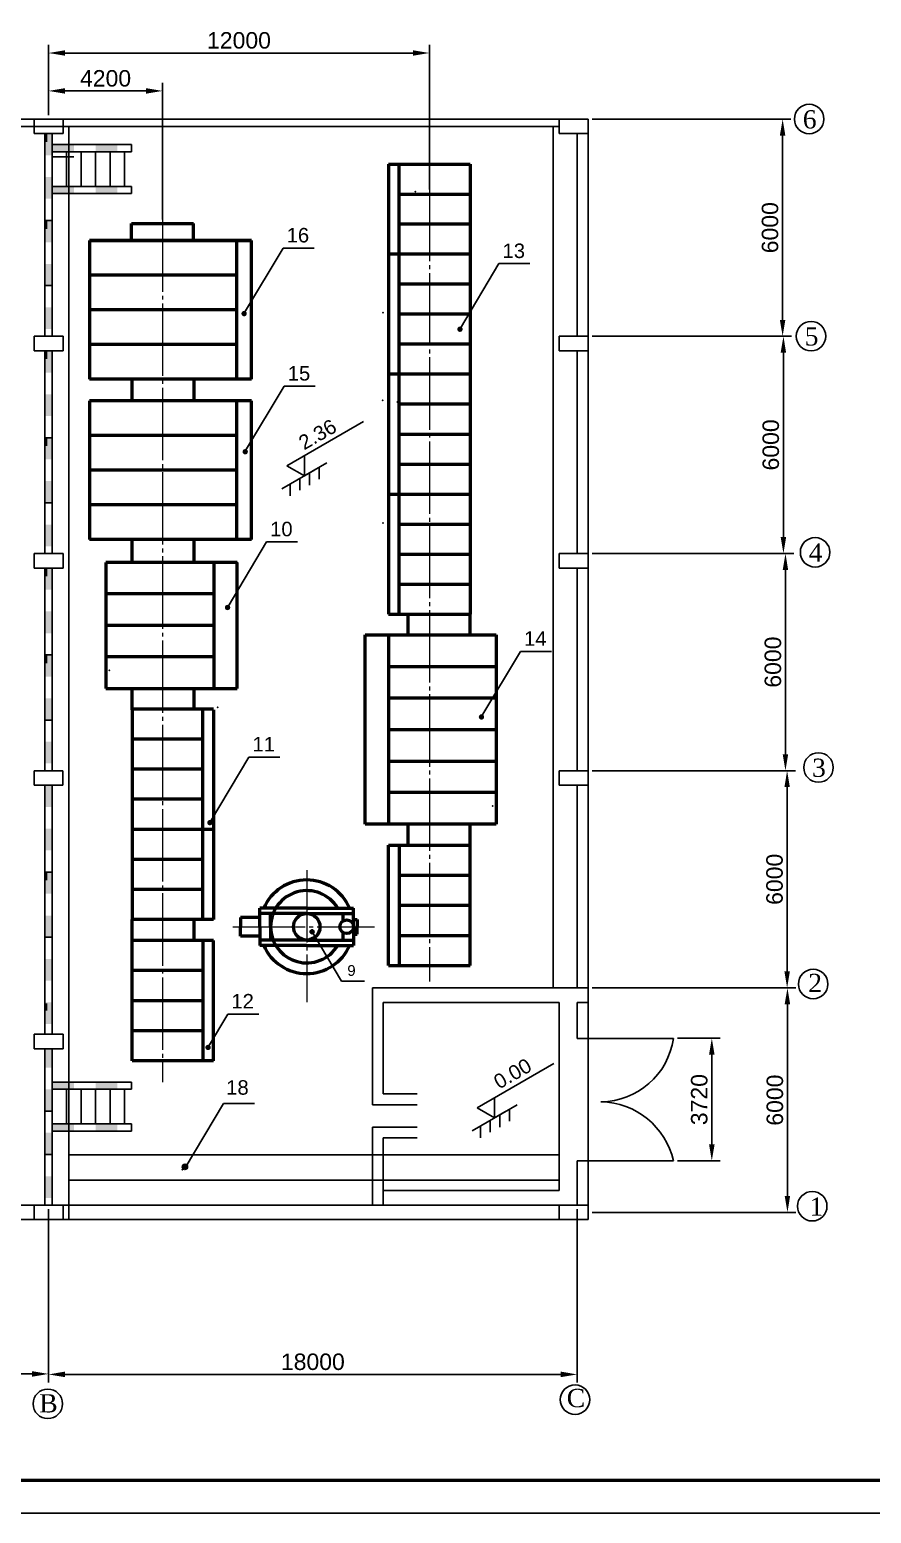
# Model space of a CAD drawing. Header units: millimetres. Extents: x 2139 to 2733, y 1509 to 1929.
# Drawn here: x 2401.4 to 2529.2, y 1508.6 to 1734.1 of the extents above; entities that cross this region are included whole.
import ezdxf

# ---------------------------------------------------------------- set-up
doc = ezdxf.new("R2010")
doc.units = ezdxf.units.MM
doc.linetypes.add('HIDDEN', pattern=[9.525, 6.35, -3.175])
doc.linetypes.add('JIS_08_11', pattern=[12.8, 11, -0.6, 0.6, -0.6])
doc.layers.add('中心线', color=7, linetype='JIS_08_11', lineweight=9)
doc.layers.add('设备', color=7, linetype='Continuous', lineweight=50)
doc.layers.add('厂房', color=7, linetype='Continuous')
doc.layers.add('标注', color=7, linetype='Continuous')
doc.styles.get("Standard").update_dxf_attribs({"font": 'arial.ttf'})
doc.dimstyles.new('ISO-25', dxfattribs={"dimtxt": 2.5, "dimasz": 2.5, "dimexe": 1.25, "dimexo": 0.625, "dimtad": 1, "dimtxsty": 'Standard', "dimcen": 2.5, "dimadec": 0, "dimazin": 0, "dimtfac": 1, "dimtmove": 0, "dimatfit": 3, "dimfxl": 1, "dimarcsym": 0})

# ---------------------------------------------------------------- blocks, each defined once
blk = doc.blocks.new('*D44')
at = {"layer": 'Defpoints', "color": 0, "transparency": 16777216}
for p in [(2486.2, 1621.47), (2516.45, 1621.47), (2486.2, 1588.47)]:
    blk.add_point(p, dxfattribs=at)
at = {"layer": '标注', "color": 0, "lineweight": -2, "transparency": 16777216}
for p, q in [((2486.83, 1621.47), (2517.7, 1621.47)), ((2516.45, 1590.97), (2516.45, 1618.97)), ((2486.83, 1588.47), (2517.7, 1588.47))]:
    blk.add_line(p, q, dxfattribs=at)
at = {"layer": '标注', "color": 0, "transparency": 16777216}
for points in [[(2516.04, 1618.97), (2516.87, 1618.97), (2516.45, 1621.47)], [(2516.04, 1590.97), (2516.87, 1590.97), (2516.45, 1588.47)]]:
    blk.add_solid(points, dxfattribs=at)
at = {"layer": '标注', "color": 0, "transparency": 16777216, "insert": (2514.55, 1604.97), "char_height": 2.5, "attachment_point": 5, "rotation": 90}
blk.add_mtext('6000', dxfattribs=at)
blk = doc.blocks.new('*D45')
at = {"layer": 'Defpoints', "color": 0, "transparency": 16777216}
for p in [(2486.2, 1654.47), (2516.2, 1654.47), (2486.2, 1621.47)]:
    blk.add_point(p, dxfattribs=at)
at = {"layer": '标注', "color": 0, "lineweight": -2, "transparency": 16777216}
for p, q in [((2486.83, 1654.47), (2517.45, 1654.47)), ((2516.2, 1623.97), (2516.2, 1651.97)), ((2486.83, 1621.47), (2517.45, 1621.47))]:
    blk.add_line(p, q, dxfattribs=at)
at = {"layer": '标注', "color": 0, "transparency": 16777216}
for points in [[(2515.78, 1651.97), (2516.61, 1651.97), (2516.2, 1654.47)], [(2515.78, 1623.97), (2516.61, 1623.97), (2516.2, 1621.47)]]:
    blk.add_solid(points, dxfattribs=at)
at = {"layer": '标注', "color": 0, "transparency": 16777216, "insert": (2514.3, 1637.97), "char_height": 2.5, "attachment_point": 5, "rotation": 90}
blk.add_mtext('6000', dxfattribs=at)
blk = doc.blocks.new('*D46')
at = {"layer": 'Defpoints', "color": 0, "transparency": 16777216}
for p in [(2486.2, 1687.47), (2515.89, 1687.47), (2486.2, 1654.47)]:
    blk.add_point(p, dxfattribs=at)
at = {"layer": '标注', "color": 0, "lineweight": -2, "transparency": 16777216}
for p, q in [((2486.83, 1687.47), (2517.14, 1687.47)), ((2515.89, 1656.97), (2515.89, 1684.97)), ((2486.83, 1654.47), (2517.14, 1654.47))]:
    blk.add_line(p, q, dxfattribs=at)
at = {"layer": '标注', "color": 0, "transparency": 16777216}
for points in [[(2515.47, 1684.97), (2516.3, 1684.97), (2515.89, 1687.47)], [(2515.47, 1656.97), (2516.3, 1656.97), (2515.89, 1654.47)]]:
    blk.add_solid(points, dxfattribs=at)
at = {"layer": '标注', "color": 0, "transparency": 16777216, "insert": (2513.98, 1670.97), "char_height": 2.5, "attachment_point": 5, "rotation": 90}
blk.add_mtext('6000', dxfattribs=at)
blk = doc.blocks.new('*D47')
at = {"layer": 'Defpoints', "color": 0, "transparency": 16777216}
for p in [(2486.2, 1720.47), (2515.77, 1720.47), (2486.2, 1687.47)]:
    blk.add_point(p, dxfattribs=at)
at = {"layer": '标注', "color": 0, "lineweight": -2, "transparency": 16777216}
for p, q in [((2486.83, 1720.47), (2517.02, 1720.47)), ((2515.77, 1689.97), (2515.77, 1717.97)), ((2486.83, 1687.47), (2517.02, 1687.47))]:
    blk.add_line(p, q, dxfattribs=at)
at = {"layer": '标注', "color": 0, "transparency": 16777216}
for points in [[(2515.35, 1717.97), (2516.18, 1717.97), (2515.77, 1720.47)], [(2515.35, 1689.97), (2516.18, 1689.97), (2515.77, 1687.47)]]:
    blk.add_solid(points, dxfattribs=at)
at = {"layer": '标注', "color": 0, "transparency": 16777216, "insert": (2513.86, 1703.97), "char_height": 2.5, "attachment_point": 5, "rotation": 90}
blk.add_mtext('6000', dxfattribs=at)
blk = doc.blocks.new('*D55')
at = {"layer": 'Defpoints', "color": 0, "transparency": 16777216}
for p in [(2305.25, 1553.27), (2404.25, 1553.27), (2404.25, 1529.82)]:
    blk.add_point(p, dxfattribs=at)
at = {"layer": '标注', "color": 0, "lineweight": -2, "transparency": 16777216}
for p, q in [((2305.25, 1552.64), (2305.25, 1528.57)), ((2404.25, 1552.64), (2404.25, 1528.57)), ((2307.75, 1529.82), (2401.75, 1529.82))]:
    blk.add_line(p, q, dxfattribs=at)
at = {"layer": '标注', "color": 0, "transparency": 16777216}
for points in [[(2307.75, 1530.24), (2307.75, 1529.4), (2305.25, 1529.82)], [(2401.75, 1530.24), (2401.75, 1529.4), (2404.25, 1529.82)]]:
    blk.add_solid(points, dxfattribs=at)
at = {"layer": '标注', "color": 0, "transparency": 16777216, "insert": (2354.75, 1531.72), "char_height": 2.5, "attachment_point": 5}
blk.add_mtext('19800', dxfattribs=at)
blk = doc.blocks.new('*D56')
at = {"layer": 'Defpoints', "color": 0, "transparency": 16777216}
for p in [(2499.17, 1580.81), (2499.17, 1562.19), (2505.01, 1562.19)]:
    blk.add_point(p, dxfattribs=at)
at = {"layer": '标注', "color": 0, "lineweight": -2, "transparency": 16777216}
for p, q in [((2499.79, 1580.81), (2506.26, 1580.81)), ((2505.01, 1578.31), (2505.01, 1564.69)), ((2499.79, 1562.19), (2506.26, 1562.19))]:
    blk.add_line(p, q, dxfattribs=at)
at = {"layer": '标注', "color": 0, "transparency": 16777216}
for points in [[(2504.59, 1578.31), (2505.43, 1578.31), (2505.01, 1580.81)], [(2504.59, 1564.69), (2505.43, 1564.69), (2505.01, 1562.19)]]:
    blk.add_solid(points, dxfattribs=at)
at = {"layer": '标注', "color": 0, "transparency": 16777216, "insert": (2503.11, 1571.5), "char_height": 2.5, "attachment_point": 5, "rotation": 90}
blk.add_mtext('3720', dxfattribs=at)
blk = doc.blocks.new('*D57')
at = {"layer": 'Defpoints', "color": 0, "transparency": 16777216}
for p in [(2516.5, 1588.47), (2516.5, 1588.47), (2486.2, 1554.37)]:
    blk.add_point(p, dxfattribs=at)
at = {"layer": '标注', "color": 0, "lineweight": -2, "transparency": 16777216}
for p, q in [((2517.12, 1588.47), (2517.75, 1588.47)), ((2516.5, 1556.87), (2516.5, 1585.97)), ((2486.83, 1554.37), (2517.75, 1554.37))]:
    blk.add_line(p, q, dxfattribs=at)
at = {"layer": '标注', "color": 0, "transparency": 16777216}
for points in [[(2516.08, 1585.97), (2516.91, 1585.97), (2516.5, 1588.47)], [(2516.08, 1556.87), (2516.91, 1556.87), (2516.5, 1554.37)]]:
    blk.add_solid(points, dxfattribs=at)
at = {"layer": '标注', "color": 0, "transparency": 16777216, "insert": (2514.6, 1571.42), "char_height": 2.5, "attachment_point": 5, "rotation": 90}
blk.add_mtext('6000', dxfattribs=at)
blk = doc.blocks.new('*D63')
at = {"layer": 'Defpoints', "color": 0, "transparency": 16777216}
for p in [(2404.25, 1555.47), (2484.55, 1555.47), (2484.55, 1529.75)]:
    blk.add_point(p, dxfattribs=at)
at = {"layer": '标注', "color": 0, "lineweight": -2, "transparency": 16777216}
for p, q in [((2404.25, 1554.84), (2404.25, 1528.5)), ((2484.55, 1554.84), (2484.55, 1528.5)), ((2406.75, 1529.75), (2482.05, 1529.75))]:
    blk.add_line(p, q, dxfattribs=at)
at = {"layer": '标注', "color": 0, "transparency": 16777216}
for points in [[(2406.75, 1530.17), (2406.75, 1529.33), (2404.25, 1529.75)], [(2482.05, 1530.17), (2482.05, 1529.33), (2484.55, 1529.75)]]:
    blk.add_solid(points, dxfattribs=at)
at = {"layer": '标注', "color": 0, "transparency": 16777216, "insert": (2444.4, 1531.65), "char_height": 2.5, "width": 6.4973, "attachment_point": 5}
blk.add_mtext('18000', dxfattribs=at)
blk = doc.blocks.new('*D65')
at = {"layer": 'Defpoints', "color": 0, "transparency": 16777216}
for p in [(2421.56, 1724.75), (2404.25, 1720.47), (2421.56, 1704.59)]:
    blk.add_point(p, dxfattribs=at)
at = {"layer": '标注', "color": 0, "lineweight": -2, "transparency": 16777216}
for p, q in [((2404.25, 1721.09), (2404.25, 1726)), ((2406.75, 1724.75), (2419.06, 1724.75)), ((2421.56, 1705.21), (2421.56, 1726))]:
    blk.add_line(p, q, dxfattribs=at)
at = {"layer": '标注', "color": 0, "transparency": 16777216}
for points in [[(2406.75, 1725.17), (2406.75, 1724.33), (2404.25, 1724.75)], [(2419.06, 1725.17), (2419.06, 1724.33), (2421.56, 1724.75)]]:
    blk.add_solid(points, dxfattribs=at)
at = {"layer": '标注', "color": 0, "transparency": 16777216, "insert": (2412.91, 1726.65), "char_height": 2.5, "attachment_point": 5}
blk.add_mtext('4200', dxfattribs=at)
blk = doc.blocks.new('*D66')
at = {"layer": 'Defpoints', "color": 0, "transparency": 16777216}
for p in [(2462.11, 1730.51), (2404.25, 1720.47), (2462.11, 1709.15)]:
    blk.add_point(p, dxfattribs=at)
at = {"layer": '标注', "color": 0, "lineweight": -2, "transparency": 16777216}
for p, q in [((2404.25, 1721.09), (2404.25, 1731.76)), ((2462.11, 1709.77), (2462.11, 1731.76)), ((2406.75, 1730.51), (2459.61, 1730.51))]:
    blk.add_line(p, q, dxfattribs=at)
at = {"layer": '标注', "color": 0, "transparency": 16777216}
for points in [[(2406.75, 1730.93), (2406.75, 1730.1), (2404.25, 1730.51)], [(2459.61, 1730.93), (2459.61, 1730.1), (2462.11, 1730.51)]]:
    blk.add_solid(points, dxfattribs=at)
at = {"layer": '标注', "color": 0, "transparency": 16777216, "insert": (2433.18, 1732.42), "char_height": 2.5, "attachment_point": 5}
blk.add_mtext('12000', dxfattribs=at)

msp = doc.modelspace()

# ---------------------------------------------------------------- hatches: boundary and pattern name
at = {"layer": '厂房', "lineweight": -3, "true_color": 0x000000}
for points in [[(2403.699, 1714.966), (2403.699, 1718.266), (2404.799, 1718.266), (2404.799, 1714.966)], [(2408.099, 1715.516), (2404.799, 1715.516), (2404.799, 1716.616), (2408.099, 1716.616)], [(2414.699, 1715.516), (2411.399, 1715.516), (2411.399, 1716.616), (2414.699, 1716.616)], [(2403.699, 1708.366), (2403.699, 1711.666), (2404.799, 1711.666), (2404.799, 1708.366)], [(2408.099, 1709.147), (2404.799, 1709.147), (2404.799, 1710.247), (2408.099, 1710.247)], [(2414.699, 1709.147), (2411.399, 1709.147), (2411.399, 1710.247), (2414.699, 1710.247)], [(2403.699, 1701.766), (2403.699, 1705.066), (2404.799, 1705.066), (2404.799, 1701.766)], [(2403.699, 1695.166), (2403.699, 1698.466), (2404.799, 1698.466), (2404.799, 1695.166)], [(2403.699, 1688.566), (2403.699, 1691.866), (2404.799, 1691.866), (2404.799, 1688.566)], [(2403.699, 1681.966), (2403.699, 1685.266), (2404.799, 1685.266), (2404.799, 1681.966)], [(2403.699, 1675.366), (2403.699, 1678.666), (2404.799, 1678.666), (2404.799, 1675.366)], [(2403.699, 1668.766), (2403.699, 1672.066), (2404.799, 1672.066), (2404.799, 1668.766)], [(2403.699, 1662.166), (2403.699, 1665.466), (2404.799, 1665.466), (2404.799, 1662.166)], [(2403.699, 1655.566), (2403.699, 1658.866), (2404.799, 1658.866), (2404.799, 1655.566)], [(2403.699, 1648.966), (2403.699, 1652.266), (2404.799, 1652.266), (2404.799, 1648.966)], [(2403.699, 1642.366), (2403.699, 1645.666), (2404.799, 1645.666), (2404.799, 1642.366)], [(2403.699, 1635.766), (2403.699, 1639.066), (2404.799, 1639.066), (2404.799, 1635.766)], [(2403.699, 1629.166), (2403.699, 1632.466), (2404.799, 1632.466), (2404.799, 1629.166)], [(2403.699, 1622.566), (2403.699, 1625.866), (2404.799, 1625.866), (2404.799, 1622.566)], [(2403.699, 1615.966), (2403.699, 1619.266), (2404.799, 1619.266), (2404.799, 1615.966)], [(2403.699, 1609.366), (2403.699, 1612.666), (2404.799, 1612.666), (2404.799, 1609.366)], [(2403.699, 1602.766), (2403.699, 1606.066), (2404.799, 1606.066), (2404.799, 1602.766)], [(2403.699, 1596.166), (2403.699, 1599.466), (2404.799, 1599.466), (2404.799, 1596.166)], [(2403.699, 1589.566), (2403.699, 1592.866), (2404.799, 1592.866), (2404.799, 1589.566)], [(2403.699, 1582.966), (2403.699, 1586.266), (2404.799, 1586.266), (2404.799, 1582.966)], [(2404.799, 1579.232), (2403.699, 1579.232), (2403.699, 1576.366), (2404.799, 1576.366)], [(2408.099, 1573.066), (2404.799, 1573.066), (2404.799, 1574.166), (2408.099, 1574.166)], [(2414.699, 1573.066), (2411.399, 1573.066), (2411.399, 1574.166), (2414.699, 1574.166)], [(2403.699, 1569.766), (2403.699, 1573.066), (2404.799, 1573.066), (2404.799, 1569.766)], [(2408.099, 1566.697), (2404.799, 1566.697), (2404.799, 1567.797), (2408.099, 1567.797)], [(2414.699, 1566.697), (2411.399, 1566.697), (2411.399, 1567.797), (2414.699, 1567.797)], [(2403.699, 1563.166), (2403.699, 1566.466), (2404.799, 1566.466), (2404.799, 1563.166)], [(2403.699, 1556.566), (2403.699, 1559.866), (2404.799, 1559.866), (2404.799, 1556.566)]]:
    msp.add_hatch(color=18, dxfattribs=at).paths.add_polyline_path(points)
at = {"layer": '标注', "lineweight": -3, "true_color": 0x000000}
for points in [[(2434.367, 1690.915, 1), (2433.548, 1690.915, 1)], [(2467.164, 1688.543, 1), (2466.345, 1688.543, 1)], [(2434.534, 1669.927, 1), (2433.715, 1669.927, 1)], [(2431.854, 1646.267, 1), (2431.035, 1646.267, 1)], [(2470.425, 1629.63, 1), (2469.607, 1629.63, 1)], [(2429.175, 1613.578, 1), (2428.356, 1613.578, 1)], [(2444.597, 1597.001, -1), (2443.992, 1597.001, -1)], [(2428.892, 1579.422, 1), (2428.073, 1579.422, 1)], [(2425.376, 1561.286, 1), (2424.557, 1561.286, 1)]]:
    msp.add_hatch(color=18, dxfattribs=at).paths.add_polyline_path(points)

# ---------------------------------------------------------------- linework, layer by layer
at = {"lineweight": 50}
msp.add_line((2728.034, 1513.641), (2164.034, 1513.641), dxfattribs=at)
msp.add_line((2733.034, 1508.641), (2139.034, 1508.641))
at = {"layer": '中心线', "linetype": 'JIS_08_11'}
for p, q in [((2462.11, 1709.88), (2462.11, 1589.463)), ((2421.565, 1705.241), (2421.565, 1574.135)), ((2443.472, 1606.36), (2443.472, 1586.296)), ((2432.251, 1597.758), (2453.746, 1597.758))]:
    msp.add_line(p, q, dxfattribs=at)
at = {"layer": '厂房', "color": 18, "lineweight": -3, "true_color": 0x000000}
for p, q in [((2307.449, 1720.466), (2481.802, 1720.466)), ((2406.449, 1720.466), (2402.049, 1720.466)), ((2402.049, 1720.466), (2402.049, 1718.266)), ((2406.449, 1718.266), (2406.449, 1720.466)), ((2486.202, 1720.466), (2481.802, 1720.466)), ((2481.802, 1720.466), (2481.802, 1718.266)), ((2486.202, 1718.266), (2486.202, 1720.466)), ((2307.449, 1719.366), (2481.802, 1719.366)), ((2402.049, 1718.266), (2404.249, 1718.266)), ((2403.699, 1714.966), (2403.699, 1718.266)), ((2403.699, 1687.466), (2403.699, 1718.266)), ((2403.939, 1718.121), (2403.939, 1717.021)), ((2403.939, 1717.021), (2403.939, 1718.121)), ((2404.249, 1718.266), (2406.449, 1718.266)), ((2404.799, 1718.266), (2404.799, 1714.966)), ((2404.799, 1687.466), (2404.799, 1718.266)), ((2481.802, 1718.266), (2484.002, 1718.266)), ((2484.002, 1718.266), (2486.202, 1718.266)), ((2484.552, 1718.266), (2484.552, 1714.966)), ((2484.552, 1687.466), (2484.552, 1718.266)), ((2486.202, 1718.266), (2486.202, 1555.466)), ((2416.855, 1716.616), (2404.799, 1716.616)), ((2408.099, 1715.516), (2404.799, 1715.516)), ((2416.855, 1715.516), (2404.799, 1715.516)), ((2406.999, 1710.247), (2406.999, 1715.516)), ((2409.199, 1710.247), (2409.199, 1715.516)), ((2411.399, 1716.616), (2414.699, 1716.616)), ((2411.399, 1710.247), (2411.399, 1715.516)), ((2411.399, 1710.247), (2411.399, 1715.516)), ((2414.699, 1715.516), (2411.399, 1715.516)), ((2413.599, 1710.247), (2413.599, 1715.516)), ((2415.799, 1710.247), (2415.799, 1715.516)), ((2416.855, 1715.516), (2416.855, 1716.616)), ((2404.799, 1714.734), (2408.099, 1714.734)), ((2403.699, 1708.366), (2403.699, 1711.666)), ((2404.799, 1711.666), (2404.799, 1708.366)), ((2484.552, 1711.666), (2484.552, 1708.366)), ((2404.799, 1710.247), (2408.099, 1710.247)), ((2416.855, 1710.247), (2404.799, 1710.247)), ((2408.099, 1709.147), (2404.799, 1709.147)), ((2416.855, 1709.147), (2404.799, 1709.147)), ((2411.399, 1710.247), (2414.699, 1710.247)), ((2414.699, 1709.147), (2411.399, 1709.147)), ((2416.855, 1709.147), (2416.855, 1710.247)), ((2404.799, 1705.066), (2403.699, 1705.066)), ((2403.699, 1705.066), (2404.799, 1705.066)), ((2403.699, 1701.766), (2403.699, 1705.066)), ((2403.939, 1704.921), (2403.939, 1703.821)), ((2403.939, 1703.821), (2403.939, 1704.921)), ((2404.799, 1705.066), (2404.799, 1701.766)), ((2403.699, 1695.166), (2403.699, 1698.466)), ((2404.799, 1698.466), (2404.799, 1695.166)), ((2404.799, 1695.166), (2403.699, 1695.166)), ((2403.699, 1695.166), (2404.799, 1695.166)), ((2406.449, 1687.466), (2402.049, 1687.466)), ((2402.049, 1687.466), (2402.049, 1685.266)), ((2406.449, 1685.266), (2406.449, 1687.466)), ((2486.202, 1687.466), (2481.802, 1687.466)), ((2481.802, 1687.466), (2481.802, 1685.266)), ((2486.202, 1685.266), (2486.202, 1687.466)), ((2402.049, 1685.266), (2404.249, 1685.266)), ((2403.699, 1681.966), (2403.699, 1685.266)), ((2403.699, 1654.466), (2403.699, 1685.266)), ((2403.939, 1685.121), (2403.939, 1684.021)), ((2403.939, 1684.021), (2403.939, 1685.121)), ((2404.249, 1685.266), (2406.449, 1685.266)), ((2404.799, 1685.266), (2404.799, 1681.966)), ((2404.799, 1654.466), (2404.799, 1685.266)), ((2481.802, 1685.266), (2484.002, 1685.266)), ((2484.002, 1685.266), (2486.202, 1685.266)), ((2484.552, 1654.466), (2484.552, 1685.266)), ((2403.699, 1675.366), (2403.699, 1678.666)), ((2404.799, 1678.666), (2404.799, 1675.366)), ((2484.552, 1678.666), (2484.552, 1675.366)), ((2404.799, 1672.066), (2403.699, 1672.066)), ((2403.699, 1672.066), (2404.799, 1672.066)), ((2403.699, 1668.766), (2403.699, 1672.066)), ((2403.939, 1671.921), (2403.939, 1670.821)), ((2403.939, 1670.821), (2403.939, 1671.921)), ((2404.799, 1672.066), (2404.799, 1668.766)), ((2484.552, 1672.066), (2484.552, 1668.766)), ((2403.699, 1662.166), (2403.699, 1665.466)), ((2404.799, 1665.466), (2404.799, 1662.166)), ((2404.799, 1662.166), (2403.699, 1662.166)), ((2403.699, 1662.166), (2404.799, 1662.166)), ((2406.449, 1654.466), (2402.049, 1654.466)), ((2402.049, 1654.466), (2402.049, 1652.266)), ((2406.449, 1652.266), (2406.449, 1654.466)), ((2486.202, 1654.466), (2481.802, 1654.466)), ((2481.802, 1654.466), (2481.802, 1652.266)), ((2486.202, 1652.266), (2486.202, 1654.466)), ((2402.049, 1652.266), (2404.249, 1652.266)), ((2403.699, 1648.966), (2403.699, 1652.266)), ((2403.699, 1621.466), (2403.699, 1652.266)), ((2403.939, 1652.121), (2403.939, 1651.021)), ((2403.939, 1651.021), (2403.939, 1652.121)), ((2404.249, 1652.266), (2406.449, 1652.266)), ((2404.799, 1652.266), (2404.799, 1648.966)), ((2404.799, 1621.466), (2404.799, 1652.266)), ((2481.802, 1652.266), (2484.002, 1652.266)), ((2484.002, 1652.266), (2486.202, 1652.266)), ((2484.552, 1652.266), (2484.552, 1648.966)), ((2484.552, 1621.466), (2484.552, 1652.266)), ((2403.699, 1642.366), (2403.699, 1645.666)), ((2404.799, 1645.666), (2404.799, 1642.366)), ((2404.799, 1639.066), (2403.699, 1639.066)), ((2403.699, 1639.066), (2404.799, 1639.066)), ((2403.699, 1635.766), (2403.699, 1639.066)), ((2403.939, 1638.921), (2403.939, 1637.821)), ((2403.939, 1637.821), (2403.939, 1638.921)), ((2404.799, 1639.066), (2404.799, 1635.766)), ((2403.699, 1629.166), (2403.699, 1632.466)), ((2404.799, 1632.466), (2404.799, 1629.166)), ((2404.799, 1629.166), (2403.699, 1629.166)), ((2403.699, 1629.166), (2404.799, 1629.166)), ((2406.415, 1621.466), (2402.049, 1621.466)), ((2402.049, 1621.466), (2402.049, 1619.266)), ((2486.202, 1621.466), (2481.802, 1621.466)), ((2481.802, 1621.466), (2481.802, 1619.266)), ((2486.202, 1619.266), (2486.202, 1621.466)), ((2402.049, 1619.266), (2406.415, 1619.266)), ((2403.699, 1618.166), (2403.699, 1619.266)), ((2403.699, 1619.266), (2403.699, 1581.432)), ((2403.699, 1615.966), (2403.699, 1619.266)), ((2404.799, 1581.432), (2404.799, 1619.266)), ((2404.799, 1619.266), (2404.799, 1615.966)), ((2481.802, 1619.266), (2484.002, 1619.266)), ((2483.452, 1619.266), (2486.202, 1619.266)), ((2484.002, 1619.266), (2486.202, 1619.266)), ((2484.552, 1588.466), (2484.552, 1619.266)), ((2403.699, 1609.366), (2403.699, 1612.666)), ((2404.799, 1612.666), (2404.799, 1609.366)), ((2404.799, 1606.066), (2403.699, 1606.066)), ((2403.699, 1606.066), (2404.799, 1606.066)), ((2403.699, 1602.766), (2403.699, 1606.066)), ((2403.939, 1605.921), (2403.939, 1604.821)), ((2403.939, 1604.821), (2403.939, 1605.921)), ((2404.799, 1606.066), (2404.799, 1602.766)), ((2403.699, 1596.166), (2403.699, 1599.466)), ((2404.799, 1599.466), (2404.799, 1596.166)), ((2404.799, 1596.166), (2403.699, 1596.166)), ((2403.699, 1596.166), (2404.799, 1596.166)), ((2481.802, 1588.466), (2453.44, 1588.466)), ((2453.44, 1588.466), (2453.44, 1570.72)), ((2486.202, 1588.466), (2481.802, 1588.466)), ((2486.202, 1586.266), (2486.202, 1588.466)), ((2403.699, 1582.966), (2403.699, 1586.266)), ((2403.939, 1586.121), (2403.939, 1585.021)), ((2403.939, 1585.021), (2403.939, 1586.121)), ((2404.799, 1586.266), (2404.799, 1582.966)), ((2455.09, 1572.37), (2455.09, 1586.266)), ((2481.802, 1586.266), (2455.09, 1586.266)), ((2481.802, 1586.266), (2481.802, 1557.666)), ((2484.552, 1586.266), (2486.202, 1586.266)), ((2484.552, 1586.266), (2484.552, 1580.806)), ((2406.449, 1581.432), (2402.049, 1581.432)), ((2402.049, 1581.432), (2402.049, 1579.232)), ((2406.449, 1579.232), (2406.449, 1581.432)), ((2484.552, 1580.806), (2499.168, 1580.806)), ((2402.049, 1579.232), (2404.249, 1579.232)), ((2403.699, 1576.366), (2403.699, 1579.232)), ((2403.699, 1555.466), (2403.699, 1579.232)), ((2404.249, 1579.232), (2406.449, 1579.232)), ((2404.799, 1579.232), (2404.799, 1576.366)), ((2404.799, 1555.466), (2404.799, 1579.232)), ((2404.799, 1579.232), (2404.799, 1574.166)), ((2404.799, 1574.166), (2408.099, 1574.166)), ((2416.855, 1574.166), (2404.799, 1574.166)), ((2404.799, 1573.066), (2404.799, 1574.166)), ((2411.399, 1574.166), (2414.699, 1574.166)), ((2416.855, 1573.066), (2416.855, 1574.166)), ((2403.699, 1569.766), (2403.699, 1573.066)), ((2403.699, 1569.766), (2403.699, 1573.066)), ((2404.799, 1573.066), (2404.799, 1569.766)), ((2408.099, 1573.066), (2404.799, 1573.066)), ((2416.855, 1573.066), (2404.799, 1573.066)), ((2404.799, 1573.066), (2404.799, 1569.766)), ((2406.999, 1567.797), (2406.999, 1573.066)), ((2409.199, 1567.797), (2409.199, 1573.066)), ((2411.399, 1567.797), (2411.399, 1573.066)), ((2411.399, 1567.797), (2411.399, 1573.066)), ((2414.699, 1573.066), (2411.399, 1573.066)), ((2413.599, 1567.797), (2413.599, 1573.066)), ((2415.799, 1567.797), (2415.799, 1573.066)), ((2455.09, 1572.37), (2460.23, 1572.37)), ((2404.799, 1569.766), (2403.699, 1569.766)), ((2403.699, 1569.766), (2404.799, 1569.766)), ((2453.44, 1570.72), (2453.44, 1570.72)), ((2453.44, 1570.72), (2454.54, 1570.72)), ((2454.54, 1570.72), (2455.09, 1570.72)), ((2455.09, 1570.72), (2460.23, 1570.72)), ((2404.799, 1567.797), (2408.099, 1567.797)), ((2416.855, 1567.797), (2404.799, 1567.797)), ((2408.099, 1566.697), (2404.799, 1566.697)), ((2416.855, 1566.697), (2404.799, 1566.697)), ((2411.399, 1567.797), (2414.699, 1567.797)), ((2414.699, 1566.697), (2411.399, 1566.697)), ((2416.855, 1566.697), (2416.855, 1567.797)), ((2453.44, 1567.336), (2460.23, 1567.336)), ((2453.44, 1567.336), (2453.44, 1555.466)), ((2403.699, 1563.166), (2403.699, 1566.466)), ((2404.799, 1566.466), (2404.799, 1563.166)), ((2455.09, 1555.466), (2455.09, 1565.686)), ((2455.09, 1565.686), (2460.23, 1565.686)), ((2404.799, 1563.166), (2403.699, 1563.166)), ((2403.699, 1563.166), (2404.799, 1563.166)), ((2484.552, 1555.466), (2484.552, 1562.186)), ((2484.552, 1562.186), (2499.168, 1562.186)), ((2404.799, 1560.93), (2404.799, 1559.28)), ((2455.09, 1557.116), (2455.09, 1557.666)), ((2455.09, 1557.666), (2481.802, 1557.666)), ((2365.298, 1555.466), (2402.049, 1555.466)), ((2406.449, 1555.466), (2402.049, 1555.466)), ((2402.049, 1555.466), (2402.049, 1553.266)), ((2406.449, 1553.266), (2406.449, 1555.466)), ((2406.449, 1555.466), (2481.802, 1555.466)), ((2455.09, 1555.466), (2455.09, 1557.116)), ((2486.202, 1555.466), (2481.802, 1555.466)), ((2481.802, 1555.466), (2481.802, 1553.266)), ((2486.202, 1553.266), (2486.202, 1555.466)), ((2307.449, 1553.266), (2402.049, 1553.266)), ((2402.049, 1553.266), (2404.249, 1553.266)), ((2402.049, 1553.266), (2484.552, 1553.266)), ((2404.249, 1553.266), (2406.449, 1553.266)), ((2481.802, 1553.266), (2484.002, 1553.266)), ((2484.002, 1553.266), (2486.202, 1553.266))]:
    msp.add_line(p, q, dxfattribs=at)
at = {"layer": '厂房', "lineweight": -3}
msp.add_line((2407.317, 1719.366), (2407.317, 1553.266), dxfattribs=at)
at = {"layer": '厂房', "color": 18, "lineweight": -3, "ltscale": 50, "true_color": 0x000000}
for p, q in [((2480.934, 1719.366), (2480.934, 1588.466)), ((2407.317, 1563.13), (2481.802, 1563.13)), ((2407.317, 1559.28), (2481.802, 1559.28))]:
    msp.add_line(p, q, dxfattribs=at)
at = {"layer": '厂房'}
msp.add_line((2406.415, 1621.466), (2406.415, 1619.266), dxfattribs=at)
at = {"layer": '厂房', "color": 18, "lineweight": -3, "true_color": 0x000000}
for centre, radius, start, end in [((2488.093, 1582.346), 11.182, 270.38499, 352.08557), ((2487.977, 1559.702), 11.464, 12.51291, 89.04328)]:
    msp.add_arc(centre, radius, start, end, dxfattribs=at)
at = {"layer": '标注', "color": 18, "lineweight": -3, "true_color": 0x000000}
for p, q in [((2434.028, 1691.085), (2439.872, 1700.878)), ((2439.872, 1700.878), (2444.584, 1700.878)), ((2466.825, 1688.713), (2472.669, 1698.506)), ((2472.669, 1698.506), (2477.381, 1698.506)), ((2434.195, 1670.097), (2440.039, 1679.89)), ((2440.039, 1679.89), (2444.751, 1679.89)), ((2452.109, 1674.505), (2440.469, 1667.785)), ((2446.538, 1668.235), (2439.689, 1664.281)), ((2443.114, 1669.312), (2443.114, 1666.258)), ((2440.469, 1667.785), (2443.114, 1666.258)), ((2442.442, 1665.87), (2442.442, 1664.069)), ((2443.114, 1666.258), (2444.696, 1667.172)), ((2443.908, 1666.663), (2443.908, 1664.862)), ((2445.375, 1667.564), (2445.375, 1665.762)), ((2440.975, 1665.023), (2440.975, 1663.222)), ((2431.515, 1646.437), (2437.359, 1656.23)), ((2437.359, 1656.23), (2442.072, 1656.23)), ((2470.086, 1629.8), (2475.93, 1639.593)), ((2475.93, 1639.593), (2480.643, 1639.593)), ((2428.836, 1613.748), (2434.68, 1623.541)), ((2434.68, 1623.541), (2439.392, 1623.541)), ((2444.442, 1596.754), (2448.762, 1589.516)), ((2448.762, 1589.516), (2452.245, 1589.516)), ((2428.553, 1579.592), (2431.475, 1584.488)), ((2431.475, 1584.488), (2436.188, 1584.488)), ((2481.001, 1576.97), (2469.361, 1570.249)), ((2472.006, 1571.776), (2472.006, 1568.722)), ((2424.982, 1561.134), (2430.826, 1570.927)), ((2430.826, 1570.927), (2435.539, 1570.927)), ((2475.43, 1570.699), (2468.581, 1566.745)), ((2469.361, 1570.249), (2472.006, 1568.722)), ((2472.006, 1568.722), (2473.588, 1569.636)), ((2472.8, 1569.127), (2472.8, 1567.326)), ((2474.267, 1570.028), (2474.267, 1568.227)), ((2469.867, 1567.488), (2469.867, 1565.686)), ((2471.334, 1568.334), (2471.334, 1566.533))]:
    msp.add_line(p, q, dxfattribs=at)
at = {"layer": '标注'}
for centre in [(2519.804, 1720.475), (2520.09, 1687.491), (2520.699, 1654.658), (2521.211, 1621.96), (2520.405, 1589.057), (2520.268, 1555.299), (2404.137, 1525.277), (2484.231, 1525.911)]:
    msp.add_circle(centre, 2.24, dxfattribs=at)
at = {"layer": '标注', "color": 18, "lineweight": -3, "true_color": 0x000000}
for centre, radius in [((2444.295, 1597.001), 0.303), ((2424.967, 1561.286), 0.409)]:
    msp.add_circle(centre, radius, dxfattribs=at)
for p in [(2444.442, 1596.754), (2444.442, 1596.754), (2444.442, 1596.754), (2444.442, 1596.754), (2424.557, 1560.877), (2424.557, 1560.877), (2424.557, 1560.877), (2424.557, 1560.877), (2425.166, 1561.62), (2425.166, 1561.62), (2425.166, 1561.62), (2425.166, 1561.62)]:
    msp.add_point(p, dxfattribs=at)
at = {"layer": '设备', "color": 18, "lineweight": 50, "true_color": 0x000000}
for p, q in [((2455.919, 1713.631), (2455.919, 1645.229)), ((2468.301, 1713.631), (2468.301, 1645.229)), ((2416.855, 1702.021), (2416.855, 1704.589)), ((2416.855, 1704.589), (2426.274, 1704.589)), ((2426.274, 1702.021), (2426.274, 1704.589)), ((2410.482, 1702.021), (2435.078, 1702.021)), ((2410.482, 1702.021), (2410.482, 1680.973)), ((2432.816, 1702.008), (2432.816, 1680.973)), ((2435.078, 1691.497), (2435.078, 1702.006)), ((2435.078, 1680.973), (2435.078, 1691.482)), ((2416.94, 1677.661), (2416.94, 1680.973)), ((2426.358, 1677.655), (2426.358, 1680.973)), ((2410.482, 1677.665), (2410.482, 1656.617)), ((2432.816, 1677.651), (2432.816, 1656.617)), ((2435.078, 1667.141), (2435.078, 1677.65)), ((2457.54, 1677.187), (2468.301, 1677.187)), ((2435.078, 1656.617), (2435.078, 1667.126)), ((2416.94, 1653.111), (2416.94, 1656.617)), ((2426.358, 1653.111), (2426.358, 1656.617)), ((2412.967, 1653.111), (2412.967, 1633.941)), ((2429.357, 1653.111), (2429.357, 1633.941)), ((2432.901, 1633.941), (2432.901, 1653.111)), ((2455.919, 1645.229), (2468.301, 1645.229)), ((2458.883, 1642.109), (2458.883, 1645.229)), ((2468.301, 1642.028), (2468.301, 1645.229)), ((2452.34, 1613.353), (2452.34, 1642.109)), ((2455.884, 1642.109), (2455.884, 1613.353)), ((2472.274, 1642.109), (2472.274, 1613.353)), ((2412.967, 1633.941), (2432.901, 1633.941)), ((2416.94, 1630.74), (2416.94, 1633.941)), ((2426.358, 1630.821), (2426.358, 1633.941)), ((2416.94, 1630.74), (2416.94, 1624.364)), ((2429.322, 1630.74), (2429.322, 1598.862)), ((2416.94, 1624.364), (2416.94, 1617.989)), ((2416.94, 1617.989), (2416.94, 1611.613)), ((2472.274, 1613.353), (2452.34, 1613.353)), ((2458.883, 1610.233), (2458.883, 1613.353)), ((2468.301, 1610.152), (2468.301, 1613.353)), ((2416.94, 1611.613), (2416.94, 1605.238)), ((2416.94, 1605.238), (2416.94, 1598.862)), ((2443.472, 1600.587), (2436.358, 1600.587)), ((2436.358, 1597.758), (2436.358, 1600.587)), ((2443.472, 1600.587), (2450.587, 1600.587)), ((2450.587, 1597.758), (2450.587, 1600.587)), ((2429.322, 1598.862), (2416.94, 1598.862)), ((2416.94, 1595.661), (2416.94, 1598.862)), ((2426.358, 1595.742), (2426.358, 1598.862)), ((2436.358, 1599.172), (2433.4, 1599.172)), ((2433.4, 1599.172), (2433.4, 1597.758)), ((2443.472, 1599.774), (2436.358, 1599.774)), ((2437.984, 1597.758), (2437.984, 1599.774)), ((2437.984, 1599.774), (2437.984, 1595.743)), ((2443.472, 1599.774), (2450.587, 1599.774)), ((2448.961, 1599.774), (2448.961, 1598.617)), ((2450.587, 1598.884), (2451.136, 1598.884)), ((2451.136, 1598.884), (2451.136, 1597.758)), ((2433.4, 1596.344), (2433.4, 1597.758)), ((2436.358, 1596.344), (2433.4, 1596.344)), ((2436.358, 1597.758), (2436.358, 1594.93)), ((2448.961, 1596.899), (2448.961, 1595.743)), ((2450.587, 1597.758), (2450.587, 1594.93)), ((2450.587, 1596.633), (2451.136, 1596.633)), ((2451.136, 1596.633), (2451.136, 1597.758)), ((2443.472, 1595.743), (2436.358, 1595.743)), ((2443.472, 1594.93), (2436.358, 1594.93)), ((2443.472, 1595.743), (2450.587, 1595.743)), ((2443.472, 1594.93), (2450.587, 1594.93))]:
    msp.add_line(p, q, dxfattribs=at)
at = {"layer": '设备', "color": 18, "linetype": 'HIDDEN', "lineweight": 50, "ltscale": 50, "true_color": 0x000000}
for p, q in [((2455.919, 1713.631), (2468.301, 1713.631)), ((2457.54, 1709.065), (2468.301, 1709.065)), ((2457.54, 1704.58), (2468.301, 1704.58)), ((2435.078, 1702.006), (2410.482, 1702.021)), ((2455.919, 1700.015), (2468.301, 1700.015)), ((2432.816, 1696.751), (2410.482, 1696.751)), ((2457.54, 1695.449), (2468.301, 1695.449)), ((2432.816, 1691.482), (2410.482, 1691.497)), ((2457.54, 1690.884), (2468.301, 1690.884)), ((2432.816, 1686.227), (2410.482, 1686.227)), ((2457.54, 1686.318), (2468.301, 1686.318)), ((2455.919, 1681.753), (2468.301, 1681.753)), ((2435.078, 1680.973), (2410.482, 1680.973)), ((2435.078, 1677.65), (2410.482, 1677.665)), ((2457.54, 1672.622), (2468.301, 1672.622)), ((2432.816, 1672.395), (2410.482, 1672.395)), ((2432.816, 1667.126), (2410.482, 1667.141)), ((2457.54, 1668.056), (2468.301, 1668.056)), ((2432.816, 1661.871), (2410.482, 1661.871)), ((2455.919, 1663.491), (2468.301, 1663.491)), ((2457.54, 1658.925), (2468.301, 1658.925)), ((2435.078, 1656.617), (2410.482, 1656.617)), ((2432.901, 1653.111), (2412.967, 1653.111)), ((2457.54, 1654.36), (2468.301, 1654.36)), ((2429.357, 1648.319), (2412.967, 1648.319)), ((2457.54, 1649.794), (2468.301, 1649.794)), ((2429.357, 1643.526), (2412.967, 1643.526)), ((2452.34, 1642.109), (2472.274, 1642.109)), ((2429.357, 1638.773), (2412.967, 1638.773)), ((2455.884, 1637.316), (2472.274, 1637.316)), ((2455.884, 1632.524), (2472.274, 1632.524)), ((2429.322, 1630.821), (2416.94, 1630.821)), ((2455.884, 1627.731), (2472.274, 1627.731)), ((2427.701, 1626.255), (2416.94, 1626.255)), ((2427.701, 1621.69), (2416.94, 1621.69)), ((2455.884, 1622.938), (2472.274, 1622.938)), ((2427.701, 1617.124), (2416.94, 1617.124)), ((2455.884, 1618.186), (2472.274, 1618.186)), ((2429.322, 1612.559), (2416.94, 1612.559)), ((2455.919, 1610.152), (2468.301, 1610.152)), ((2427.701, 1607.993), (2416.94, 1607.993)), ((2457.54, 1605.587), (2468.301, 1605.587)), ((2427.701, 1603.428), (2416.94, 1603.428)), ((2457.54, 1601.021), (2468.301, 1601.021)), ((2457.54, 1596.456), (2468.301, 1596.456)), ((2429.322, 1595.661), (2416.94, 1595.661)), ((2455.919, 1591.89), (2468.301, 1591.89)), ((2427.701, 1591.096), (2416.94, 1591.096)), ((2427.701, 1586.53), (2416.94, 1586.53)), ((2427.701, 1581.965), (2416.94, 1581.965)), ((2429.322, 1577.399), (2416.94, 1577.399))]:
    msp.add_line(p, q, dxfattribs=at)
at = {"layer": '设备', "lineweight": 50}
for p, q in [((2457.54, 1677.187), (2457.54, 1713.631)), ((2457.54, 1645.229), (2457.54, 1677.187)), ((2427.701, 1598.862), (2427.701, 1630.821)), ((2455.919, 1591.89), (2455.919, 1610.152)), ((2457.54, 1610.152), (2457.54, 1591.89)), ((2468.301, 1591.89), (2468.301, 1610.152)), ((2416.94, 1577.399), (2416.94, 1595.661)), ((2427.701, 1595.661), (2427.701, 1577.399)), ((2429.322, 1577.399), (2429.322, 1595.661))]:
    msp.add_line(p, q, dxfattribs=at)
at = {"layer": '设备', "color": 18, "lineweight": 50, "true_color": 0x000000}
for centre, radius in [((2443.472, 1597.758), 2.015), ((2449.547, 1597.758), 1.04)]:
    msp.add_circle(centre, radius, dxfattribs=at)
for radius, start, end in [(7.115, 23.42608, 156.57392), (5.488, 31.02171, 328.97829), (7.115, 203.42608, 336.57392)]:
    msp.add_arc((2443.472, 1597.758), radius, start, end, dxfattribs=at)
at = {"layer": '设备', "color": 18, "lineweight": -3, "true_color": 0x000000}
for p in [(2459.985, 1709.442), (2457.54, 1704.58), (2457.54, 1702.298), (2457.54, 1700.015), (2457.54, 1697.732), (2431.47, 1696.751), (2457.54, 1695.449), (2432.816, 1694.124), (2457.54, 1693.167), (2431.47, 1691.482), (2432.816, 1691.497), (2455.053, 1691.038), (2457.54, 1690.884), (2457.54, 1688.601), (2431.47, 1686.227), (2457.54, 1686.318), (2457.54, 1684.036), (2432.816, 1683.6), (2457.54, 1681.753), (2432.816, 1680.973), (2457.54, 1679.47), (2431.47, 1677.649), (2454.997, 1677.749), (2457.233, 1677.483), (2457.54, 1674.905), (2457.54, 1672.622), (2431.47, 1672.395), (2457.54, 1670.339), (2432.816, 1669.768), (2431.47, 1667.125), (2432.816, 1667.141), (2457.54, 1668.056), (2457.54, 1665.774), (2431.47, 1661.871), (2457.54, 1663.491), (2432.816, 1659.244), (2455.053, 1659.08), (2457.54, 1661.208), (2457.54, 1658.925), (2432.816, 1656.617), (2457.54, 1656.643), (2432.901, 1653.111), (2457.54, 1654.36), (2457.54, 1652.077), (2432.901, 1649.965), (2457.54, 1649.794), (2432.901, 1646.819), (2432.901, 1645.741), (2457.54, 1647.512), (2432.901, 1643.672), (2413.507, 1636.717), (2413.507, 1636.717), (2413.507, 1636.717), (2413.507, 1636.717), (2432.901, 1637.38), (2432.901, 1634.233), (2452.34, 1632.524), (2427.701, 1630.821), (2429.937, 1631.087), (2427.701, 1628.538), (2452.34, 1629.377), (2427.701, 1626.255), (2452.34, 1626.231), (2427.701, 1623.972), (2452.34, 1625.153), (2427.701, 1621.69), (2427.701, 1619.407), (2427.701, 1617.124), (2427.701, 1614.841), (2471.734, 1616.13), (2471.734, 1616.13), (2471.734, 1616.13), (2471.734, 1616.13), (2427.701, 1612.559), (2427.701, 1610.276), (2427.701, 1607.993), (2427.701, 1605.71), (2427.701, 1603.428), (2457.54, 1603.304), (2427.701, 1601.145), (2457.54, 1601.021), (2457.54, 1598.738), (2457.54, 1596.456), (2427.701, 1595.661), (2457.54, 1594.173), (2427.701, 1593.379), (2457.54, 1591.89), (2427.701, 1591.096), (2427.701, 1588.813), (2427.701, 1586.53), (2427.701, 1584.248), (2427.701, 1581.965), (2427.701, 1579.682), (2427.701, 1577.399)]:
    msp.add_point(p, dxfattribs=at)

# ---------------------------------------------------------------- texts
at = {"layer": '标注', "char_height": 2.772, "width": 6.40774, "attachment_point": 1}
for s, insert in [('{\\fTimes New Roman|b0|i0|c134|p18;6}', (2518.833, 1721.821)), ('{\\fTimes New Roman|b0|i0|c134|p18;5}', (2519.118, 1688.837)), ('{\\fTimes New Roman|b0|i0|c134|p18;4}', (2519.727, 1656.004)), ('{\\fTimes New Roman|b0|i0|c134|p18;3}', (2520.239, 1623.306)), ('{\\fTimes New Roman|b0|i0|c134|p18;2}', (2519.664, 1590.612)), ('{\\fTimes New Roman|b0|i0|c134|p18;1}', (2519.874, 1556.645))]:
    msp.add_mtext(s, dxfattribs=dict(at, insert=insert))
at = {"layer": '标注', "color": 18, "lineweight": -3, "true_color": 0x000000}
for s, insert, char_height, width, attachment_point in [(' {\\H1.6x;16}', (2439.886, 1703.935), 1.375, 4.26681, 1), (' {\\H1.6x;13}', (2472.683, 1701.563), 1.375, 4.26681, 1), (' {\\H1.6x;15}', (2440.053, 1682.947), 1.375, 4.26681, 1), (' {\\H1.6x;10}', (2437.374, 1659.287), 1.375, 4.26681, 1), (' {\\H1.6x;14}', (2475.945, 1642.649), 1.375, 4.26681, 1), (' {\\H1.6x;11}', (2434.694, 1626.598), 1.375, 4.26681, 1), ('9', (2449.64, 1590.279), 1.626, 3.15394, 7), (' {\\H1.6x;12}', (2431.49, 1587.545), 1.375, 4.26681, 1), (' {\\H1.6x;18}', (2430.705, 1574.445), 1.375, 4.26681, 1), ('{\\fTimes New Roman|b0|i0|c134|p18;B}', (2402.842, 1526.74), 2.772, 6.40774, 1), ('{\\fTimes New Roman|b0|i0|c134|p18;C}', (2482.969, 1527.548), 2.772, 6.40774, 1)]:
    msp.add_mtext(s, dxfattribs=dict(at, insert=insert, char_height=char_height, width=width, attachment_point=attachment_point))
at = {"layer": '标注', "color": 18, "lineweight": -3, "true_color": 0x000000, "char_height": 1.83333, "attachment_point": 1, "rotation": 30}
for s, insert, width in [('{\\H1.2x; 2.36}', (2441.228, 1671.602), 8.753), ('{\\H1.2x;  0.00}', (2470.12, 1574.066), 15.25652)]:
    msp.add_mtext(s, dxfattribs=dict(at, insert=insert, width=width))

# ---------------------------------------------------------------- dimensions: what is measured, and where the dimension line sits
at = {"layer": '标注'}
for base, p1, p2, text, picture, middle in [((2462.11, 1730.514), (2404.249, 1720.466), (2462.11, 1709.146), '12000', '*D66', (2433.18, 1732.416)), ((2421.565, 1724.749), (2404.249, 1720.466), (2421.565, 1704.589), '4200', '*D65', (2412.907, 1726.65)), ((2484.552, 1529.751), (2404.249, 1555.466), (2484.552, 1555.466), '18000', '*D63', (2444.4, 1531.653)), ((2404.249, 1529.821), (2305.249, 1553.266), (2404.249, 1553.266), '19800', '*D55', (2354.749, 1531.723))]:
    dim = msp.add_linear_dim(base=base, p1=p1, p2=p2, text=text, dimstyle='ISO-25', dxfattribs=at)
    dim.commit()
    dim.dimension.update_dxf_attribs({"geometry": picture, "text_midpoint": middle})
for base, p1, p2, picture, middle in [((2515.766, 1720.466), (2486.202, 1687.466), (2486.202, 1720.466), '*D47', (2515.766, 1703.966)), ((2516.454, 1621.466), (2486.202, 1588.466), (2486.202, 1621.466), '*D44', (2516.454, 1604.966))]:
    dim = msp.add_linear_dim(base=base, p1=p1, p2=p2, angle=90, text='6000', dimstyle='ISO-25', dxfattribs=at)
    dim.commit()
    dim.dimension.update_dxf_attribs({"geometry": picture, "text_midpoint": middle, "dimtype": 160})
for base, p1, p2, text, picture, middle in [((2515.886, 1687.466), (2486.202, 1654.466), (2486.202, 1687.466), '6000', '*D46', (2513.984, 1670.966)), ((2516.198, 1654.466), (2486.202, 1621.466), (2486.202, 1654.466), '6000', '*D45', (2514.296, 1637.966)), ((2516.498, 1588.466), (2486.202, 1554.366), (2516.498, 1588.466), '6000', '*D57', (2514.597, 1571.416)), ((2505.011, 1562.186), (2499.168, 1580.806), (2499.168, 1562.186), '3720', '*D56', (2503.109, 1571.496))]:
    dim = msp.add_linear_dim(base=base, p1=p1, p2=p2, angle=90, text=text, dimstyle='ISO-25', dxfattribs=at)
    dim.commit()
    dim.dimension.update_dxf_attribs({"geometry": picture, "text_midpoint": middle})

doc.saveas('drawing.dxf')
